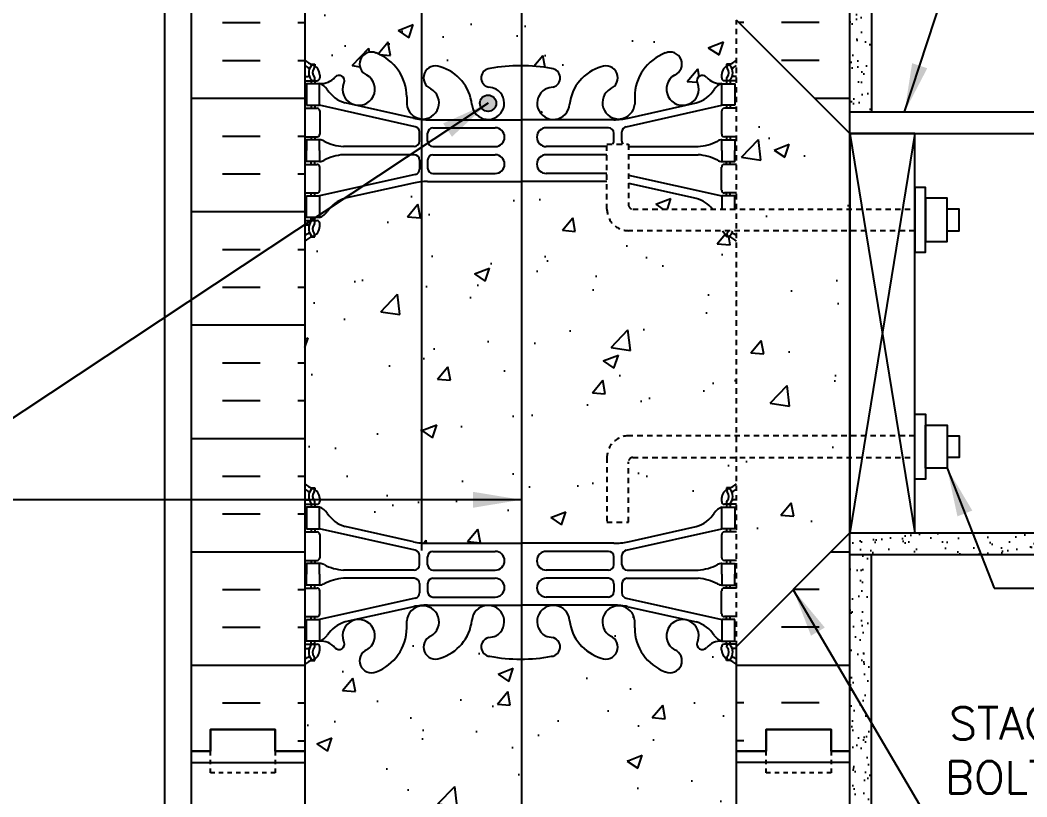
# Model space of a CAD drawing. Header units: inches. Extents: x 156 to 219, y 97 to 255.
# Drawn here: x 169.2 to 192.52, y 130.09 to 148.08 of the extents above; entities that cross this region are included whole.
import ezdxf

# ---------------------------------------------------------------- set-up
doc = ezdxf.new("R2010")
doc.units = ezdxf.units.IN
doc.header["$MEASUREMENT"] = 0
doc.linetypes.add('DASHED2', pattern=[0.375, 0.25, -0.125])
doc.linetypes.add('HIDDEN2', pattern=[0.1875, 0.125, -0.0625])
for name, color, linetype in [('HATCH', 12, 'Continuous'), ('LINE15', 9, 'Continuous'), ('LINE18', 9, 'Continuous'), ('line25', 2, 'Continuous'), ('LINE3', 3, 'Continuous'), ('LINE50', 5, 'Continuous'), ('LINE9', 9, 'Continuous'), ('TEXT', 4, 'Continuous'), ('Web_Edge', 9, 'Continuous')]:
    doc.layers.add(name, color=color, linetype=linetype)
doc.styles.add('DIM', font='romans.shx', dxfattribs={"width": 0.7})
doc.styles.add('ROMANS', font='romans.shx', dxfattribs={"height": 0.75})
doc.dimstyles.new('ext_12', dxfattribs={"dimscale": 12, "dimtxt": 0.09375, "dimasz": 0.09375, "dimexe": 0.09375, "dimexo": 0.0625, "dimgap": 0.0625, "dimtad": 1, "dimdec": 1, "dimzin": 3, "dimdsep": 46, "dimlunit": 4, "dimtxsty": 'DIM', "dimcen": 0.09, "dimdle": 0.09375, "dimclrt": 4, "dimadec": 0, "dimazin": 0, "dimtfac": 1, "dimtdec": 1, "dimtmove": 2, "dimatfit": 3, "dimfxl": 1, "dimfrac": 2, "dimtolj": 1, "dimtzin": 0, "dimarcsym": 0})
pattern_1 = [(37.5, (77.33635, 15.8323), (-0.0157483, 0.48170594), [0, -0.38, 0, -0.425, 0, -0.40625]), (7.5, (77.33635, 15.8323), (0.4424442, 0.7055365), [0, -0.205, 0, -0.3425, 0, -0.13125]), (327.5, (77.02885, 15.8323), (0.7785355, 0.0014148), [0, -0.125, 0, -0.45, 0, -0.5875]), (317.5, (77.02885, 15.8323), (0.7515317, 0.219419), [0, -0.0625, 0, -0.295, 0, -0.3375])]

msp = doc.modelspace()

# ---------------------------------------------------------------- hatches: boundary and pattern name
at = {"layer": 'HATCH'}
h = msp.add_hatch(dxfattribs=at)
h.set_pattern_fill('AR-SAND', color=256, scale=0.25, style=0)
h.set_pattern_definition(pattern_1)
h.paths.add_polyline_path([(188.922, 158.153), (188.422, 158.153), (188.422, 149.153), (188.422, 145.953), (188.922, 145.953)])
h = msp.add_hatch(dxfattribs=at)
h.set_pattern_fill('AR-CONC', color=256, scale=0.5)
h.paths.add_polyline_path([(185.456, 154.799, 0.155529), (185.281, 154.665, -0.180914), (184.863, 154.353), (183.282, 154, -0.054974), (182.955, 153.964), (180.797, 153.964), (178.64, 153.964, -0.054974), (178.313, 154), (176.732, 154.353, -0.180914), (176.314, 154.665, 0.155529), (176.138, 154.799), (176.138, 154.299), (175.838, 154.299), (175.838, 154.799), (175.943, 154.799), (175.943, 154.869), (175.797, 154.869), (175.797, 156.393), (175.792, 156.393, -0.348494), (176.442, 156.2, -0.520567), (177.139, 156.2, -0.520567), (177.262, 156.273, -0.520567), (177.666, 156.273, -0.520567), (178.18, 156.273, -0.520567), (178.633, 156.273, -0.520567), (179.183, 156.273, -0.520567), (179.342, 156.273, -0.520567), (179.93, 156.273, -0.520567), (180.554, 156.273, -0.520567), (181.08, 156.163, -0.520567), (181.191, 156.163, -0.520567), (181.362, 156.163, -0.520567), (181.79, 156.187, -0.520567), (182.219, 156.163, -0.520567), (182.39, 156.163, -0.520567), (182.5, 156.163, -0.520567), (183.026, 156.273, -0.520567), (183.651, 156.273, -0.135269), (183.797, 156.395, -0.135269), (183.944, 156.273, -0.520567), (184.568, 156.273, -0.520567), (185.095, 156.163, -0.520567), (185.205, 156.163, -0.520567), (185.376, 156.163, -0.506953), (185.797, 156.196), (185.797, 154.869), (185.651, 154.869), (185.651, 154.799), (185.756, 154.799), (185.756, 154.299), (185.456, 154.299)])
h.paths.add_polyline_path([(185.561, 155.206), (185.561, 155.248), (185.651, 155.248, -0.017922), (185.618, 155.234, 0.023511), (185.597, 155.225, -0.345847), (185.651, 155.212, -0.373584), (185.642, 154.885, -1), (185.576, 154.945, 0.373015), (185.581, 155.155, -0.503778), (185.596, 155.226, 0.040132)], flags=16)
h.paths.add_polyline_path([(175.998, 155.225, -0.498303), (176.013, 155.155, 0.373015), (176.019, 154.945, -1), (175.953, 154.885, -0.373584), (175.944, 155.212, -0.348752), (175.999, 155.226, 0.023531), (175.977, 155.234, -0.017922), (175.943, 155.248), (176.033, 155.248), (176.033, 155.206, 0.040089)], flags=16)
h.paths.add_polyline_path([(185.797, 151.153, 0.08841), (185.651, 151.25), (185.561, 151.25), (185.561, 151.292, -0.249069), (185.451, 151.499), (185.451, 151.566, -0.414214), (185.514, 151.629), (185.561, 151.629), (185.561, 151.699), (185.456, 151.699, 0.231736), (185.099, 151.548, -0.940476), (184.901, 151.7, 2.135543), (184.36, 151.5, -1), (184.147, 150.989, -0.311223), (183.438, 152.005), (183.438, 152.17, 1.661382), (182.877, 151.817, -1), (182.664, 151.306, -0.307094), (181.925, 152.202, 1.604516), (181.366, 151.826, 0.055617), (181.546, 151.78, -0.843243), (181.511, 151.348, -0.047544), (180.797, 151.283, -0.047544), (180.084, 151.348, -0.843243), (180.049, 151.78, 0.055617), (180.229, 151.826, 1.604516), (179.67, 152.202, -0.307094), (178.931, 151.306, -1), (178.718, 151.817, 1.661382), (178.157, 152.17), (178.157, 152.025, -0.316114), (177.448, 150.989, -1), (177.235, 151.5, 2.135543), (176.694, 151.7, -0.940447), (176.496, 151.548, 0.23174), (176.138, 151.699), (176.033, 151.699), (176.033, 151.629), (176.081, 151.629, -0.414214), (176.143, 151.566), (176.143, 151.499, -0.249069), (176.033, 151.292), (176.033, 151.25), (175.943, 151.25, 0.088416), (175.797, 151.153), (175.797, 149.437), (176.123, 149.562), (176.021, 149.259), (175.797, 149.409), (175.797, 149.153), (175.797, 147.153, 0.088416), (175.943, 147.055), (176.033, 147.055), (176.033, 147.014, -0.249069), (176.143, 146.806), (176.143, 146.739, -0.414214), (176.081, 146.676), (176.033, 146.676), (176.033, 146.606), (176.138, 146.606, 0.231736), (176.496, 146.757, -0.940476), (176.694, 146.606, 2.135543), (177.235, 146.805, -1), (177.448, 147.316, -0.311223), (178.157, 146.3), (178.157, 146.135, 1.661382), (178.718, 146.488, -1), (178.931, 146.999, -0.307094), (179.67, 146.103, 1.604516), (180.229, 146.479, 0.055617), (180.049, 146.525, -0.843243), (180.084, 146.957, -0.047544), (180.797, 147.022, -0.047544), (181.511, 146.957, -0.843243), (181.546, 146.525, 0.055617), (181.366, 146.479, 1.604516), (181.925, 146.103, -0.307094), (182.664, 146.999, -1), (182.877, 146.488, 1.661382), (183.438, 146.135), (183.438, 146.281, -0.316114), (184.147, 147.316, -1), (184.36, 146.805, 2.135543), (184.901, 146.606, -0.940447), (185.099, 146.757, 0.23174), (185.456, 146.606), (185.561, 146.606), (185.561, 146.676), (185.514, 146.676, -0.414214), (185.451, 146.739), (185.451, 146.806, -0.249069), (185.561, 147.014), (185.561, 147.055), (185.651, 147.055, 0.08841), (185.797, 147.153), (185.797, 148.078)])
h.paths.add_polyline_path([(185.797, 142.96, 0.08841), (185.651, 143.058), (185.561, 143.058), (185.561, 143.099, -0.137883), (185.474, 143.203), (183.294, 143.203, -0.414214), (182.794, 143.703), (182.794, 144.341), (180.797, 144.341), (178.64, 144.341, 0.054974), (178.313, 144.305), (176.732, 143.952, 0.17445), (176.324, 143.656, -0.168672), (176.138, 143.506), (176.033, 143.506), (176.033, 143.436), (176.081, 143.436, -0.414214), (176.143, 143.374), (176.143, 143.306, -0.249069), (176.033, 143.099), (176.033, 143.058), (175.943, 143.058, 0.088416), (175.797, 142.96), (175.797, 137.345, 0.088416), (175.943, 137.248), (176.033, 137.248), (176.033, 137.206, -0.249069), (176.143, 136.999), (176.143, 136.931, -0.414214), (176.081, 136.869), (176.033, 136.869), (176.033, 136.799), (176.138, 136.799, -0.168672), (176.324, 136.649, 0.17445), (176.732, 136.353), (178.313, 136, 0.054974), (178.64, 135.964), (180.797, 135.964), (182.955, 135.964, 0.054974), (183.282, 136), (184.863, 136.353, 0.17445), (185.27, 136.649, -0.168672), (185.456, 136.799), (185.561, 136.799), (185.561, 136.869), (185.514, 136.869, -0.414214), (185.451, 136.931), (185.451, 136.999, -0.249069), (185.561, 137.206), (185.561, 137.248), (185.651, 137.248, 0.08841), (185.797, 137.345), (185.797, 137.953), (183.394, 137.953, 0.414214), (183.294, 137.853), (183.294, 136.453), (182.794, 136.453), (182.794, 137.953, -0.414214), (183.294, 138.453), (185.797, 138.453)])
h.paths.add_polyline_path([(183.294, 144.302), (183.294, 143.803, 0.414214), (183.394, 143.703), (185.236, 143.703, 0.154445), (184.863, 143.952)], flags=17)
h.paths.add_polyline_path([(185.797, 131.153), (185.797, 133.153, 0.08841), (185.651, 133.25), (185.561, 133.25), (185.561, 133.292, -0.249069), (185.451, 133.499), (185.451, 133.566, -0.414214), (185.514, 133.629), (185.561, 133.629), (185.561, 133.699), (185.456, 133.699, 0.231736), (185.099, 133.548, -0.940476), (184.901, 133.7, 2.135543), (184.36, 133.5, -1), (184.147, 132.989, -0.311223), (183.438, 134.005), (183.438, 134.17, 1.661382), (182.877, 133.817, -1), (182.664, 133.306, -0.307094), (181.925, 134.202, 1.604516), (181.366, 133.826, 0.055617), (181.546, 133.78, -0.843243), (181.511, 133.348, -0.047544), (180.797, 133.283, -0.047544), (180.084, 133.348, -0.843243), (180.049, 133.78, 0.055617), (180.229, 133.826, 1.604516), (179.67, 134.202, -0.307094), (178.931, 133.306, -1), (178.718, 133.817, 1.661382), (178.157, 134.17), (178.157, 134.025, -0.316114), (177.448, 132.989, -1), (177.235, 133.5, 2.135543), (176.694, 133.7, -0.940447), (176.496, 133.548, 0.23174), (176.138, 133.699), (176.033, 133.699), (176.033, 133.629), (176.081, 133.629, -0.414214), (176.143, 133.566), (176.143, 133.499, -0.249069), (176.033, 133.292), (176.033, 133.25), (175.943, 133.25, 0.088416), (175.797, 133.153), (175.797, 131.153), (175.797, 129.153, 0.088416), (175.943, 129.055), (176.033, 129.055), (176.033, 129.014, -0.249069), (176.143, 128.806), (176.143, 128.739, -0.414214), (176.081, 128.676), (176.033, 128.676), (176.033, 128.606), (176.138, 128.606, 0.231736), (176.496, 128.757, -0.940476), (176.694, 128.606, 2.135543), (177.235, 128.805, -1), (177.448, 129.316, -0.311223), (178.157, 128.3), (178.157, 128.135, 1.661382), (178.718, 128.488, -1), (178.931, 128.999, -0.307094), (179.67, 128.103, 1.604516), (180.229, 128.479, 0.055617), (180.049, 128.525, -0.843243), (180.084, 128.957, -0.047544), (180.797, 129.022, -0.047544), (181.511, 128.957, -0.843243), (181.546, 128.525, 0.055617), (181.366, 128.479, 1.604516), (181.925, 128.103, -0.307094), (182.664, 128.999, -1), (182.877, 128.488, 1.661382), (183.438, 128.135), (183.438, 128.281, -0.316114), (184.147, 129.316, -1), (184.36, 128.805, 2.135543), (184.901, 128.606, -0.940447), (185.099, 128.757, 0.23174), (185.456, 128.606), (185.561, 128.606), (185.561, 128.676), (185.514, 128.676, -0.414214), (185.451, 128.739), (185.451, 128.806, -0.249069), (185.561, 129.014), (185.561, 129.055), (185.651, 129.055, 0.08841), (185.797, 129.153)])
h.paths.add_polyline_path([(185.797, 124.96, 0.08841), (185.651, 125.058), (185.561, 125.058), (185.561, 125.099, -0.249069), (185.451, 125.306), (185.451, 125.374, -0.414214), (185.514, 125.436), (185.561, 125.436), (185.561, 125.506), (185.456, 125.506, -0.168672), (185.27, 125.656, 0.17445), (184.863, 125.952), (183.282, 126.305, 0.054974), (182.955, 126.341), (180.797, 126.341), (178.64, 126.341, 0.054974), (178.313, 126.305), (176.732, 125.952, 0.17445), (176.324, 125.656, -0.168672), (176.138, 125.506), (176.033, 125.506), (176.033, 125.436), (176.081, 125.436, -0.414214), (176.143, 125.374), (176.143, 125.306, -0.249069), (176.033, 125.099), (176.033, 125.058), (175.943, 125.058, 0.088416), (175.797, 124.96), (175.797, 122.153), (179.735, 122.153), (180.735, 123.153), (180.735, 121.153), (181.735, 122.153), (185.797, 122.153)])
h = msp.add_hatch(dxfattribs=at)
h.set_pattern_fill('INSUL', color=256, scale=7, style=0)
h.set_pattern_definition([(0, (-2750.3642, -265.857), (0, 2.625), []), (0, (-2750.3642, -264.982), (0, 2.625), [0.875, -0.875]), (0, (-2750.3642, -264.107), (0, 2.625), [0.875, -0.875])])
h.paths.add_polyline_path([(173.172, 131.153), (173.61, 131.153), (173.61, 131.653), (175.11, 131.653), (175.11, 131.153), (175.797, 131.153), (175.797, 149.153), (175.11, 149.153), (175.11, 149.653), (173.61, 149.653), (173.61, 149.153), (173.172, 149.153)])
h = msp.add_hatch(dxfattribs=at)
h.set_pattern_fill('INSUL', color=256, scale=7, style=0)
h.set_pattern_definition([(180, (3111.959, -265.857), (0, 2.625), []), (180, (3111.959, -264.982), (0, 2.625), [0.875, -0.875]), (180, (3111.959, -264.107), (0, 2.625), [0.875, -0.875])])
h.paths.add_polyline_path([(188.422, 136.203), (185.797, 133.578), (185.797, 131.153), (186.485, 131.153), (186.485, 131.653), (187.985, 131.653), (187.985, 131.153), (188.422, 131.153)])
h.paths.add_polyline_path([(185.797, 148.078), (188.422, 145.453), (188.422, 149.153), (187.985, 149.153), (187.985, 149.653), (186.485, 149.653), (186.485, 149.153), (185.797, 149.153)])
h = msp.add_hatch(dxfattribs=at)
h.set_pattern_fill('AR-CONC', color=256, scale=0.5, style=0)
h.set_pattern_definition([(50, (52.3734, -14.4367), (3.5863, -0.31376), [0.375, -4.125]), (355, (52.3734, -14.4367), (-0.693757, 3.76096), [0.3, -3.3]), (100.4514, (52.6722, -14.4628), (2.892547, 3.4472), [0.3187, -3.50571]), (46.1842, (52.3734, -13.4367), (5.336205, -0.827595), [0.5625, -6.1875]), (96.6356, (52.818, -13.5056), (4.67331, 4.87059), [0.47805, -5.25856]), (351.1842, (52.3734, -13.4367), (4.67331, 4.8706), [0.45, -4.95]), (21, (52.8734, -13.6867), (2.984535, -2.013094), [0.375, -4.125]), (326, (52.8734, -13.6867), (1.216577, 3.62575), [0.3, -3.3]), (71.4514, (53.122, -13.8544), (4.201113, 1.61265), [0.3187, -3.50571]), (37.5, (52.3734, -14.4367), (0.060799, 1.664469), [0, -3.26, 0, -3.35, 0, -3.3125]), (7.5, (52.3734, -14.4367), (1.315348, 1.972059), [0, -1.91, 0, -3.185, 0, -1.2625]), (327.5, (51.2584, -14.4367), (2.669112, -0.112774), [0, -1.25, 0, -3.9, 0, -5.175]), (317.5, (50.7584, -14.4367), (2.91593, 0.500525), [0, -1.625, 0, -2.59, 0, -3.675])])
h.paths.add_polyline_path([(188.422, 142.89), (185.797, 142.89), (185.797, 138.765), (188.422, 138.765)])
h.paths.add_polyline_path([(188.422, 137.328), (188.422, 138.265), (185.797, 138.265), (185.797, 134.703)])
h.paths.add_polyline_path([(185.797, 146.953), (185.797, 143.39), (188.422, 143.39), (188.422, 144.328)])
h = msp.add_hatch(dxfattribs=at)
h.set_pattern_fill('AR-SAND', color=256, scale=0.25, style=0)
h.set_pattern_definition(pattern_1)
h.paths.add_polyline_path([(188.422, 136.203), (188.422, 135.703), (204.578, 135.703), (204.578, 136.203)])
h = msp.add_hatch(dxfattribs=at)
h.set_pattern_fill('AR-SAND', color=256, scale=0.25, style=0)
h.set_pattern_definition(pattern_1)
h.paths.add_polyline_path([(188.922, 135.703), (188.422, 135.703), (188.422, 131.153), (188.422, 122.153), (188.922, 122.153)])
at = {"layer": 'LINE3'}
msp.add_hatch(color=256, dxfattribs=at).paths.add_polyline_path([(179.854, 146.154, 1), (180.229, 146.154, 1)])

# ---------------------------------------------------------------- linework, layer by layer
at = {"layer": 'HATCH', "linetype": 'Continuous'}
for p, q in [((188.422, 145.453), (189.922, 136.203)), ((189.922, 145.453), (188.422, 136.203))]:
    msp.add_line(p, q, dxfattribs=at)
at = {"layer": 'HATCH'}
for p, q in [((173.172, 130.893), (175.797, 130.893)), ((188.422, 130.893), (185.797, 130.893))]:
    msp.add_line(p, q, dxfattribs=at)
at = {"layer": 'LINE15', "linetype": 'HIDDEN2'}
for points in [[(183.294, 143.203, -0.414214), (182.794, 143.703), (182.794, 145.203), (183.294, 145.203), (183.294, 143.803, 0.414214), (183.394, 143.703)], [(183.294, 138.453, 0.414214), (182.794, 137.953), (182.794, 136.453), (183.294, 136.453), (183.294, 137.853, -0.414214), (183.394, 137.953)]]:
    msp.add_lwpolyline(points, format="xyb", dxfattribs=at)
for points in [[(183.394, 143.703), (189.922, 143.703)], [(189.922, 143.203), (183.294, 143.203)], [(189.922, 138.453), (183.294, 138.453)], [(183.394, 137.953), (189.922, 137.953)]]:
    msp.add_lwpolyline(points, dxfattribs=at)
at = {"layer": 'LINE18'}
for points in [[(189.922, 142.703), (190.172, 142.703), (190.172, 144.203), (189.922, 144.203)], [(190.172, 142.953), (190.672, 142.953), (190.672, 143.953), (190.172, 143.953)], [(189.922, 138.953), (190.172, 138.953), (190.172, 137.453), (189.922, 137.453)], [(190.172, 138.703), (190.672, 138.703), (190.672, 137.703), (190.172, 137.703)]]:
    msp.add_lwpolyline(points, close=True, dxfattribs=at)
for points in [[(190.672, 143.203), (190.953, 143.203), (190.953, 143.703), (190.672, 143.703)], [(190.672, 138.453), (190.953, 138.453), (190.953, 137.953), (190.672, 137.953)]]:
    msp.add_lwpolyline(points, dxfattribs=at)
at = {"layer": 'line25'}
for p, q in [((175.797, 149.153), (175.797, 131.153)), ((188.422, 145.453), (185.797, 148.078)), ((188.422, 145.453), (204.578, 145.453)), ((188.422, 145.453), (188.422, 136.203)), ((188.422, 143.703), (188.422, 142.953)), ((188.422, 136.203), (185.797, 133.578)), ((188.422, 136.203), (204.578, 136.203)), ((188.422, 136.203), (191.422, 136.203)), ((185.797, 131.153), (185.797, 133.578)), ((175.797, 131.153), (175.797, 122.153)), ((185.797, 122.153), (185.797, 131.153))]:
    msp.add_line(p, q, dxfattribs=at)
msp.add_lwpolyline([(188.422, 136.203), (189.922, 136.203), (189.922, 145.453), (188.422, 145.453)], close=True, dxfattribs=at)
at = {"layer": 'LINE3'}
for p, q in [((178.501, 156.217), (178.501, 135.797)), ((180.815, 154.391), (180.815, 142.953)), ((180.815, 142.953), (180.815, 136.953)), ((180.815, 136.953), (180.815, 121.215))]:
    msp.add_line(p, q, dxfattribs=at)
msp.add_circle((180.041, 146.154), 0.188, dxfattribs=at)
at = {"layer": 'LINE50'}
for p, q in [((173.172, 131.153), (173.172, 149.153)), ((188.422, 142.953), (188.422, 149.153)), ((188.422, 131.153), (188.422, 145.953)), ((173.172, 122.153), (173.172, 131.153)), ((188.422, 122.153), (188.422, 131.153))]:
    msp.add_line(p, q, dxfattribs=at)
for points in [[(173.172, 131.153), (173.61, 131.153), (173.61, 131.653), (175.11, 131.653), (175.11, 131.153), (175.797, 131.153)], [(175.797, 131.153), (175.11, 131.153), (175.11, 131.653), (173.61, 131.653), (173.61, 131.153), (173.172, 131.153)], [(188.422, 131.153), (187.985, 131.153), (187.985, 131.653), (186.485, 131.653), (186.485, 131.153), (185.797, 131.153)], [(185.797, 131.153), (186.485, 131.153), (186.485, 131.653), (187.985, 131.653), (187.985, 131.153), (188.422, 131.153)]]:
    msp.add_lwpolyline(points, dxfattribs=at)
at = {"layer": 'LINE9'}
for p, q in [((172.547, 158.153), (172.547, 122.153)), ((188.922, 158.153), (188.922, 145.953)), ((188.422, 145.953), (204.578, 145.953)), ((188.422, 135.703), (204.578, 135.703)), ((188.922, 122.153), (188.922, 135.703))]:
    msp.add_line(p, q, dxfattribs=at)
at = {"layer": 'LINE9', "linetype": 'HIDDEN2'}
msp.add_line((185.797, 133.578), (185.797, 148.078), dxfattribs=at)
at = {"layer": 'LINE9', "linetype": 'DASHED2', "ltscale": 0.15}
for points in [[(175.11, 131.153), (175.11, 131.153), (175.11, 130.653), (173.61, 130.653), (173.61, 131.153), (173.61, 131.153)], [(175.11, 131.153), (175.11, 131.153), (175.11, 130.653), (173.61, 130.653), (173.61, 131.153), (173.61, 131.153)], [(187.985, 131.153), (187.985, 131.153), (187.985, 130.653), (186.485, 130.653), (186.485, 131.153), (186.485, 131.153)], [(187.985, 131.153), (187.985, 131.153), (187.985, 130.653), (186.485, 130.653), (186.485, 131.153), (186.485, 131.153)]]:
    msp.add_lwpolyline(points, dxfattribs=at)
at = {"layer": 'Web_Edge'}
for p, q in [((175.943, 147.055), (176.033, 147.055)), ((176.033, 147.055), (176.033, 147.014)), ((185.651, 147.055), (185.561, 147.055)), ((185.561, 147.055), (185.561, 147.014)), ((175.797, 146.776), (175.875, 146.776)), ((175.797, 146.676), (176.081, 146.676)), ((175.943, 146.676), (175.943, 146.606)), ((176.033, 146.676), (176.033, 146.606)), ((176.143, 146.806), (176.143, 146.739)), ((185.451, 146.806), (185.451, 146.739)), ((185.797, 146.676), (185.514, 146.676)), ((185.561, 146.676), (185.561, 146.606)), ((185.651, 146.676), (185.651, 146.606)), ((185.797, 146.776), (185.72, 146.776)), ((176.696, 146.611), (176.708, 146.632)), ((184.899, 146.611), (184.887, 146.632)), ((178.157, 146.3), (178.157, 146.135)), ((183.438, 146.3), (183.438, 146.135)), ((175.797, 146.036), (176.081, 146.036)), ((175.943, 146.106), (175.943, 146.036)), ((176.033, 146.106), (176.033, 146.036)), ((178.356, 145.61), (176.138, 146.106)), ((176.143, 145.974), (176.143, 145.439)), ((178.313, 145.808), (176.732, 146.161)), ((183.239, 145.61), (185.456, 146.106)), ((183.282, 145.808), (184.863, 146.161)), ((185.451, 145.974), (185.451, 145.439)), ((185.797, 146.036), (185.514, 146.036)), ((185.561, 146.106), (185.561, 146.036)), ((185.651, 146.106), (185.651, 146.036)), ((178.64, 145.772), (180.797, 145.772)), ((182.955, 145.772), (180.797, 145.772)), ((178.454, 145.276), (178.454, 145.488)), ((178.766, 145.585), (180.206, 145.585)), ((182.829, 145.585), (181.389, 145.585)), ((183.141, 145.276), (183.141, 145.488)), ((175.797, 145.376), (176.081, 145.376)), ((175.943, 145.376), (175.943, 145.306)), ((176.033, 145.376), (176.033, 145.306)), ((178.641, 145.276), (178.641, 145.46)), ((182.954, 145.276), (182.954, 145.46)), ((185.797, 145.376), (185.514, 145.376)), ((185.561, 145.376), (185.561, 145.306)), ((185.651, 145.376), (185.651, 145.306)), ((178.329, 145.151), (176.691, 145.151)), ((178.766, 145.151), (180.206, 145.151)), ((182.794, 145.151), (181.389, 145.151)), ((183.294, 145.151), (184.904, 145.151)), ((175.943, 144.736), (175.943, 144.806)), ((176.033, 144.736), (176.033, 144.806)), ((178.329, 144.962), (176.691, 144.962)), ((178.454, 144.837), (178.454, 144.625)), ((178.641, 144.836), (178.641, 144.652)), ((178.766, 144.961), (180.206, 144.961)), ((182.794, 144.961), (181.389, 144.961)), ((183.294, 144.962), (184.904, 144.962)), ((185.561, 144.736), (185.561, 144.806)), ((185.651, 144.736), (185.651, 144.806)), ((175.797, 144.736), (176.081, 144.736)), ((176.143, 144.139), (176.143, 144.674)), ((185.451, 144.139), (185.451, 144.674)), ((185.797, 144.736), (185.514, 144.736)), ((178.356, 144.503), (176.138, 144.006)), ((178.64, 144.341), (180.797, 144.341)), ((178.766, 144.527), (180.206, 144.527)), ((182.794, 144.341), (180.797, 144.341)), ((182.794, 144.527), (181.389, 144.527)), ((183.294, 144.491), (185.456, 144.006)), ((178.313, 144.305), (176.732, 143.952)), ((183.294, 144.302), (184.863, 143.952)), ((175.797, 144.076), (176.081, 144.076)), ((175.943, 144.006), (175.943, 144.076)), ((176.033, 144.006), (176.033, 144.076)), ((185.797, 144.076), (185.514, 144.076)), ((185.561, 144.006), (185.561, 144.076)), ((185.651, 144.006), (185.651, 144.076)), ((175.797, 143.436), (176.081, 143.436)), ((175.943, 143.436), (175.943, 143.506)), ((176.033, 143.436), (176.033, 143.506)), ((175.797, 143.336), (175.875, 143.336)), ((176.143, 143.306), (176.143, 143.374)), ((185.797, 143.336), (185.797, 143.336)), ((175.943, 143.058), (176.033, 143.058)), ((176.033, 143.058), (176.033, 143.099)), ((185.561, 143.058), (185.561, 143.099)), ((185.651, 143.058), (185.561, 143.058)), ((175.943, 137.248), (176.033, 137.248)), ((176.033, 137.248), (176.033, 137.206)), ((185.651, 137.248), (185.561, 137.248)), ((185.561, 137.248), (185.561, 137.206)), ((175.797, 136.969), (175.875, 136.969)), ((175.797, 136.869), (176.081, 136.869)), ((175.943, 136.869), (175.943, 136.799)), ((176.033, 136.869), (176.033, 136.799)), ((176.143, 136.999), (176.143, 136.931)), ((185.451, 136.999), (185.451, 136.931)), ((185.797, 136.869), (185.514, 136.869)), ((185.561, 136.869), (185.561, 136.799)), ((185.651, 136.869), (185.651, 136.799)), ((185.797, 136.969), (185.72, 136.969)), ((175.797, 136.229), (176.081, 136.229)), ((175.943, 136.299), (175.943, 136.229)), ((176.033, 136.299), (176.033, 136.229)), ((178.356, 135.802), (176.138, 136.299)), ((176.143, 136.166), (176.143, 135.631)), ((178.313, 136), (176.732, 136.353)), ((183.239, 135.802), (185.456, 136.299)), ((183.282, 136), (184.863, 136.353)), ((185.451, 136.166), (185.451, 135.631)), ((185.797, 136.229), (185.514, 136.229)), ((185.561, 136.299), (185.561, 136.229)), ((185.651, 136.299), (185.651, 136.229)), ((178.64, 135.964), (180.797, 135.964)), ((182.955, 135.964), (180.797, 135.964)), ((178.766, 135.778), (180.206, 135.778)), ((182.829, 135.778), (181.389, 135.778)), ((175.797, 135.569), (176.081, 135.569)), ((175.943, 135.569), (175.943, 135.499)), ((176.033, 135.569), (176.033, 135.499)), ((178.454, 135.468), (178.454, 135.68)), ((178.641, 135.469), (178.641, 135.653)), ((182.954, 135.469), (182.954, 135.653)), ((183.141, 135.468), (183.141, 135.68)), ((185.797, 135.569), (185.514, 135.569)), ((185.561, 135.569), (185.561, 135.499)), ((185.651, 135.569), (185.651, 135.499)), ((178.329, 135.343), (176.691, 135.343)), ((178.766, 135.344), (180.206, 135.344)), ((182.829, 135.344), (181.389, 135.344)), ((183.266, 135.343), (184.904, 135.343)), ((175.943, 134.929), (175.943, 134.999)), ((176.033, 134.929), (176.033, 134.999)), ((178.329, 135.155), (176.691, 135.155)), ((178.454, 135.03), (178.454, 134.817)), ((178.641, 135.029), (178.641, 134.845)), ((178.766, 135.154), (180.206, 135.154)), ((182.829, 135.154), (181.389, 135.154)), ((182.954, 135.029), (182.954, 134.845)), ((183.141, 135.03), (183.141, 134.817)), ((183.266, 135.155), (184.904, 135.155)), ((185.561, 134.929), (185.561, 134.999)), ((185.651, 134.929), (185.651, 134.999)), ((175.797, 134.929), (176.081, 134.929)), ((176.143, 134.331), (176.143, 134.866)), ((185.451, 134.331), (185.451, 134.866)), ((185.797, 134.929), (185.514, 134.929)), ((178.356, 134.695), (176.138, 134.199)), ((178.64, 134.533), (180.797, 134.533)), ((178.766, 134.72), (180.206, 134.72)), ((182.955, 134.533), (180.797, 134.533)), ((182.829, 134.72), (181.389, 134.72)), ((183.239, 134.695), (185.456, 134.199)), ((178.313, 134.497), (176.732, 134.144)), ((183.282, 134.497), (184.863, 134.144)), ((175.797, 134.269), (176.081, 134.269)), ((175.943, 134.199), (175.943, 134.269)), ((176.033, 134.199), (176.033, 134.269)), ((178.157, 134.005), (178.157, 134.17)), ((183.438, 134.005), (183.438, 134.17)), ((185.797, 134.269), (185.514, 134.269)), ((185.561, 134.199), (185.561, 134.269)), ((185.651, 134.199), (185.651, 134.269)), ((175.797, 133.629), (176.081, 133.629)), ((175.943, 133.629), (175.943, 133.699)), ((176.033, 133.629), (176.033, 133.699)), ((176.696, 133.695), (176.708, 133.673)), ((184.899, 133.695), (184.887, 133.673)), ((185.797, 133.629), (185.514, 133.629)), ((185.561, 133.629), (185.561, 133.699)), ((185.651, 133.629), (185.651, 133.699)), ((175.797, 133.529), (175.875, 133.529)), ((176.143, 133.499), (176.143, 133.566)), ((185.451, 133.499), (185.451, 133.566)), ((185.797, 133.529), (185.72, 133.529)), ((175.943, 133.25), (176.033, 133.25)), ((176.033, 133.25), (176.033, 133.292)), ((185.561, 133.25), (185.561, 133.292)), ((185.651, 133.25), (185.561, 133.25))]:
    msp.add_line(p, q, dxfattribs=at)
for points in [[(175.838, 146.106), (176.138, 146.106), (176.138, 146.606), (175.838, 146.606)], [(185.756, 146.106), (185.456, 146.106), (185.456, 146.606), (185.756, 146.606)], [(175.838, 144.006), (176.138, 144.006), (176.138, 143.506), (175.838, 143.506)], [(175.838, 136.299), (176.138, 136.299), (176.138, 136.799), (175.838, 136.799)], [(185.756, 136.299), (185.456, 136.299), (185.456, 136.799), (185.756, 136.799)], [(175.838, 134.199), (176.138, 134.199), (176.138, 133.699), (175.838, 133.699)], [(185.756, 134.199), (185.456, 134.199), (185.456, 133.699), (185.756, 133.699)]]:
    msp.add_lwpolyline(points, close=True, dxfattribs=at)
for points in [[(176.138, 145.056), (176.138, 145.306), (175.838, 145.306), (175.838, 145.056)], [(185.456, 145.056), (185.456, 145.306), (185.756, 145.306), (185.756, 145.056)], [(176.138, 145.056), (176.138, 144.806), (175.838, 144.806), (175.838, 145.056)], [(185.456, 145.056), (185.456, 144.806), (185.756, 144.806), (185.756, 145.056)], [(185.756, 143.703), (185.756, 144.006), (185.456, 144.006), (185.456, 143.703)], [(176.138, 135.249), (176.138, 135.499), (175.838, 135.499), (175.838, 135.249)], [(185.456, 135.249), (185.456, 135.499), (185.756, 135.499), (185.756, 135.249)], [(176.138, 135.249), (176.138, 134.999), (175.838, 134.999), (175.838, 135.249)], [(185.456, 135.249), (185.456, 134.999), (185.756, 134.999), (185.756, 135.249)]]:
    msp.add_lwpolyline(points, dxfattribs=at)
for centre, radius, start, end in [((176.143, 147.514), 0.5, 226.2109, 250.5288), ((177.341, 147.061), 0.277, 67.32, 247.32), ((177.066, 146.294), 1.092, 0.3332, 69.4825), ((184.529, 146.294), 1.092, 110.5175, 179.6668), ((184.254, 147.061), 0.277, 292.68, 112.68), ((185.451, 147.514), 0.5, 289.4712, 313.7878), ((176.143, 147.514), 0.6, 234.7832, 245.0748), ((176.137, 146.861), 0.25, 140.1145, 222.4609), ((175.881, 146.951), 0.021, 343.464, 63.9957), ((175.979, 146.992), 0.045, 321.448, 139.1879), ((175.893, 146.806), 0.25, 0, 70.5288), ((176.137, 146.861), 0.16, 140.0001, 222.4609), ((178.824, 146.743), 0.277, 67.32, 247.32), ((178.64, 146.007), 1.034, 6.6669, 73.6635), ((180.103, 146.738), 0.22, 95.1835, 255.7396), ((180.78, 143.245), 3.777, 89.7394, 100.6275), ((180.815, 143.245), 3.777, 79.3725, 90.2606), ((181.491, 146.738), 0.22, 284.2604, 84.8165), ((182.954, 146.007), 1.034, 106.3365, 173.3331), ((182.77, 146.743), 0.277, 292.68, 112.68), ((185.701, 146.806), 0.25, 109.4712, 180), ((185.615, 146.992), 0.045, 40.8121, 218.552), ((185.458, 146.861), 0.16, 317.5391, 39.9999), ((185.458, 146.861), 0.25, 317.5391, 39.8855), ((185.714, 146.951), 0.021, 116.0043, 196.536), ((185.451, 147.514), 0.6, 294.9252, 305.2168), ((175.876, 146.796), 0.0196, 269.4032, 15.4901), ((175.986, 146.723), 0.045, 222.4609, 42.4609), ((176.081, 146.739), 0.0625, 270, 0), ((176.163, 147.047), 0.441, 266.7976, 318.9873), ((176.59, 146.675), 0.125, 339.6243, 138.9873), ((177.047, 146.48), 0.375, 159.6243, 60.0685), ((184.547, 146.48), 0.375, 119.9315, 20.3757), ((185.004, 146.675), 0.125, 41.0127, 200.3757), ((185.432, 147.047), 0.441, 221.0127, 273.2024), ((185.514, 146.739), 0.0625, 180, 270), ((185.609, 146.723), 0.045, 137.5391, 317.5391), ((185.719, 146.796), 0.0196, 164.5099, 270.5968), ((176.016, 146.264), 0.364, 34.9775, 70.3387), ((176.939, 146.875), 0.743, 212.7919, 253.8107), ((178.531, 146.163), 0.375, 184.2448, 60.0685), ((180.041, 146.154), 0.375, 184.2448, 60.0685), ((179.935, 145.699), 0.834, 69.3729, 82.1063), ((181.553, 146.154), 0.375, 119.9315, 355.7552), ((181.66, 145.699), 0.834, 97.8937, 110.6271), ((183.064, 146.163), 0.375, 119.9315, 355.7552), ((184.656, 146.875), 0.743, 286.1893, 327.2081), ((185.579, 146.264), 0.364, 109.6613, 145.0225), ((176.081, 145.974), 0.0625, 0, 90), ((185.514, 145.974), 0.0625, 90, 180), ((178.64, 147.272), 1.5, 257.4135, 270), ((182.955, 147.272), 1.5, 270, 282.5865), ((178.329, 145.488), 0.125, 0, 77.3767), ((178.766, 145.46), 0.125, 90, 180), ((180.206, 145.368), 0.217, 270, 90), ((181.389, 145.368), 0.217, 90, 270), ((182.829, 145.46), 0.125, 0, 90), ((183.266, 145.488), 0.125, 102.6233, 180), ((176.081, 145.439), 0.0625, 270, 0), ((176.134, 145.088), 0.219, 60.4937, 88.92), ((176.78, 146.317), 1.17, 242.6365, 265.6505), ((178.329, 145.276), 0.125, 270, 0), ((178.766, 145.276), 0.125, 180, 270), ((182.829, 145.276), 0.125, 323.8089, 360), ((183.266, 145.276), 0.125, 180, 215.7001), ((184.815, 146.317), 1.17, 274.3495, 297.3635), ((185.461, 145.088), 0.219, 91.08, 119.5063), ((185.514, 145.439), 0.0625, 180, 270), ((176.134, 145.025), 0.219, 271.08, 299.5063), ((176.78, 143.795), 1.17, 94.3495, 117.3635), ((178.329, 144.837), 0.125, 0, 90), ((178.766, 144.836), 0.125, 90, 180), ((180.206, 144.744), 0.217, 270, 90), ((181.389, 144.744), 0.217, 90, 270), ((184.815, 143.795), 1.17, 62.6365, 85.6505), ((185.461, 145.025), 0.219, 240.4937, 268.92), ((176.081, 144.674), 0.0625, 0, 90), ((178.329, 144.625), 0.125, 282.6233, 0), ((178.766, 144.652), 0.125, 180, 270), ((185.514, 144.674), 0.0625, 90, 180), ((178.64, 142.841), 1.5, 90, 102.5865), ((176.081, 144.139), 0.0625, 270, 0), ((185.514, 144.139), 0.0625, 180, 270), ((176.939, 143.238), 0.743, 106.1893, 147.2081), ((184.656, 143.238), 0.743, 38.6921, 73.8107), ((176.016, 143.849), 0.364, 289.6613, 325.0225), ((176.137, 143.252), 0.25, 137.5391, 219.8855), ((175.986, 143.39), 0.045, 317.5391, 137.5391), ((176.081, 143.374), 0.0625, 360, 90), ((175.876, 143.317), 0.0196, 344.5099, 90.5968), ((175.881, 143.162), 0.021, 296.0043, 16.536), ((175.979, 143.121), 0.045, 220.8121, 38.552), ((176.137, 143.252), 0.16, 137.5391, 219.9999), ((175.893, 143.306), 0.25, 289.4712, 360), ((185.701, 143.306), 0.25, 204.5418, 250.5288), ((185.615, 143.121), 0.045, 141.448, 319.1879), ((185.458, 143.252), 0.16, 320.0001, 342.0614), ((185.458, 143.252), 0.25, 320.1145, 348.6315), ((185.714, 143.162), 0.021, 163.464, 243.9957), ((176.143, 142.599), 0.6, 114.9252, 125.2168), ((176.143, 142.599), 0.5, 109.4712, 133.7891), ((185.451, 142.599), 0.5, 46.2122, 70.5288), ((185.451, 142.599), 0.6, 54.7842, 65.0748), ((176.143, 137.706), 0.5, 226.2109, 250.5288), ((185.451, 137.706), 0.5, 289.4712, 313.7878), ((176.143, 137.706), 0.6, 234.7832, 245.0748), ((176.137, 137.053), 0.25, 140.1145, 222.4609), ((175.881, 137.143), 0.021, 343.464, 63.9957), ((175.979, 137.184), 0.045, 321.448, 139.1879), ((175.893, 136.999), 0.25, 0, 70.5288), ((176.137, 137.053), 0.16, 140.0001, 222.4609), ((185.701, 136.999), 0.25, 109.4712, 180), ((185.615, 137.184), 0.045, 40.8121, 218.552), ((185.458, 137.053), 0.16, 317.5391, 39.9999), ((185.458, 137.053), 0.25, 317.5391, 39.8855), ((185.714, 137.143), 0.021, 116.0043, 196.536), ((185.451, 137.706), 0.6, 294.9252, 305.2158), ((175.876, 136.988), 0.0196, 269.4032, 15.4901), ((175.986, 136.915), 0.045, 222.4609, 42.4609), ((176.081, 136.931), 0.0625, 270, 0), ((185.514, 136.931), 0.0625, 180, 270), ((185.609, 136.915), 0.045, 137.5391, 317.5391), ((185.719, 136.988), 0.0196, 164.5099, 270.5968), ((176.016, 136.456), 0.364, 34.9775, 70.3387), ((176.939, 137.067), 0.743, 212.7919, 253.8107), ((184.656, 137.067), 0.743, 286.1893, 327.2081), ((185.579, 136.456), 0.364, 109.6613, 145.0225), ((176.081, 136.166), 0.0625, 0, 90), ((185.514, 136.166), 0.0625, 90, 180), ((178.64, 137.464), 1.5, 257.4135, 270), ((182.955, 137.464), 1.5, 270, 282.5865), ((178.329, 135.68), 0.125, 0, 77.3767), ((178.766, 135.653), 0.125, 90, 180), ((180.206, 135.561), 0.217, 270, 90), ((181.389, 135.561), 0.217, 90, 270), ((182.829, 135.653), 0.125, 0, 90), ((183.266, 135.68), 0.125, 102.6233, 180), ((176.081, 135.631), 0.0625, 270, 0), ((176.134, 135.28), 0.219, 60.4937, 88.92), ((176.78, 136.51), 1.17, 242.6365, 265.6505), ((178.329, 135.468), 0.125, 270, 0), ((178.766, 135.469), 0.125, 180, 270), ((182.829, 135.469), 0.125, 270, 360), ((183.266, 135.468), 0.125, 180, 270), ((184.815, 136.51), 1.17, 274.3495, 297.3635), ((185.461, 135.28), 0.219, 91.08, 119.5063), ((185.514, 135.631), 0.0625, 180, 270), ((176.134, 135.217), 0.219, 271.08, 299.5063), ((176.78, 133.988), 1.17, 94.3495, 117.3635), ((178.329, 135.03), 0.125, 0, 90), ((178.766, 135.029), 0.125, 90, 180), ((180.206, 134.937), 0.217, 270, 90), ((181.389, 134.937), 0.217, 90, 270), ((182.829, 135.029), 0.125, 0, 90), ((183.266, 135.03), 0.125, 90, 180), ((184.815, 133.988), 1.17, 62.6365, 85.6505), ((185.461, 135.217), 0.219, 240.4937, 268.92), ((176.081, 134.866), 0.0625, 0, 90), ((178.329, 134.817), 0.125, 282.6233, 0), ((178.766, 134.845), 0.125, 180, 270), ((182.829, 134.845), 0.125, 270, 0), ((183.266, 134.817), 0.125, 180, 257.3767), ((185.514, 134.866), 0.0625, 90, 180), ((178.64, 133.033), 1.5, 90, 102.5865), ((180.041, 134.151), 0.375, 299.9315, 175.7552), ((181.553, 134.151), 0.375, 4.2448, 240.0685), ((182.955, 133.033), 1.5, 77.4135, 90), ((176.081, 134.331), 0.0625, 270, 0), ((178.531, 134.142), 0.375, 299.9315, 175.7552), ((183.064, 134.142), 0.375, 4.2448, 240.0685), ((185.514, 134.331), 0.0625, 180, 270), ((176.939, 133.43), 0.743, 106.1893, 147.2081), ((177.047, 133.825), 0.375, 299.9315, 200.3757), ((178.64, 134.299), 1.034, 286.3365, 353.3331), ((182.954, 134.299), 1.034, 186.6669, 253.6635), ((184.547, 133.825), 0.375, 339.6243, 240.0685), ((184.656, 133.43), 0.743, 32.7919, 73.8107), ((176.016, 134.041), 0.364, 289.6613, 325.0225), ((177.066, 134.011), 1.092, 290.5175, 359.6668), ((179.935, 134.606), 0.834, 277.8937, 290.6271), ((181.66, 134.606), 0.834, 249.3729, 262.1063), ((184.529, 134.011), 1.092, 180.3332, 249.4825), ((185.579, 134.041), 0.364, 214.9775, 250.3387), ((176.137, 133.444), 0.25, 137.5391, 219.8855), ((175.986, 133.583), 0.045, 317.5391, 137.5391), ((176.081, 133.566), 0.0625, 360, 90), ((176.163, 133.258), 0.441, 41.0127, 93.2024), ((176.59, 133.63), 0.125, 221.0127, 20.3757), ((178.824, 133.562), 0.277, 112.68, 292.68), ((180.103, 133.567), 0.22, 104.2604, 264.8165), ((181.491, 133.567), 0.22, 275.1835, 75.7396), ((182.77, 133.562), 0.277, 247.32, 67.32), ((185.004, 133.63), 0.125, 159.6243, 318.9873), ((185.432, 133.258), 0.441, 86.7976, 138.9873), ((185.514, 133.566), 0.0625, 90, 180), ((185.609, 133.583), 0.045, 42.4609, 222.4609), ((185.458, 133.444), 0.25, 320.1145, 42.4609), ((175.876, 133.509), 0.0196, 344.5099, 90.5968), ((175.881, 133.355), 0.021, 296.0043, 16.536), ((176.137, 133.444), 0.16, 137.5391, 219.9999), ((175.893, 133.499), 0.25, 289.4712, 360), ((177.341, 133.245), 0.277, 112.68, 292.68), ((184.254, 133.245), 0.277, 247.32, 67.32), ((185.701, 133.499), 0.25, 180, 250.5288), ((185.458, 133.444), 0.16, 320.0001, 42.4609), ((185.714, 133.355), 0.021, 163.464, 243.9957), ((185.719, 133.509), 0.0196, 89.4032, 195.4901), ((176.143, 132.792), 0.6, 114.9252, 125.2168), ((176.143, 132.792), 0.5, 109.4712, 133.7891), ((175.979, 133.313), 0.045, 220.8121, 38.552), ((180.78, 137.061), 3.777, 259.3725, 270.2606), ((180.815, 137.061), 3.777, 269.7394, 280.6275), ((185.615, 133.313), 0.045, 141.448, 319.1879), ((185.451, 132.792), 0.5, 46.2122, 70.5288), ((185.451, 132.792), 0.6, 54.7832, 65.0748)]:
    msp.add_arc(centre, radius, start, end, dxfattribs=at)
for points in [[(178.641, 145.281), (178.641, 145.455)], [(182.954, 145.281), (182.954, 145.455)], [(178.641, 144.831), (178.641, 144.657)], [(178.641, 135.474), (178.641, 135.648)], [(182.954, 135.474), (182.954, 135.648)], [(178.641, 135.024), (178.641, 134.85)], [(182.954, 135.024), (182.954, 134.85)]]:
    msp.add_open_spline(points, degree=1, dxfattribs=at)

# ---------------------------------------------------------------- texts
at = {"layer": 'TEXT', "insert": (200.941, 132.42), "char_height": 0.75, "width": 11.43486, "attachment_point": 6, "style": 'ROMANS'}
msp.add_mtext('DOUBLE BOLT SHOWN OR STAGGERED ANCHOR BOLTS AS SPECIFIED', dxfattribs=at)

# ---------------------------------------------------------------- leaders
at = {"layer": 'TEXT'}
for points, override in [([(189.686, 145.953), (191.693, 152.06), (194.116, 152.06)], {"dimgap": 0.0625, "dimtad": 0}), ([(180.041, 146.154), (166.179, 136.972), (163.051, 136.972)], {"dimtad": 0}), ([(190.672, 137.703), (191.761, 134.928), (192.857, 134.928)], {"dimgap": 0.0625, "dimtad": 0}), ([(180.815, 136.972), (163.051, 136.972)], {"dimgap": 0.0625, "dimtad": 0}), ([(187.11, 134.89), (191.13, 128.043), (192.454, 128.043)], {"dimgap": 0.0625, "dimtad": 0})]:
    msp.add_leader(points, dimstyle='ext_12', override=override, dxfattribs=at)

doc.saveas('drawing.dxf')
